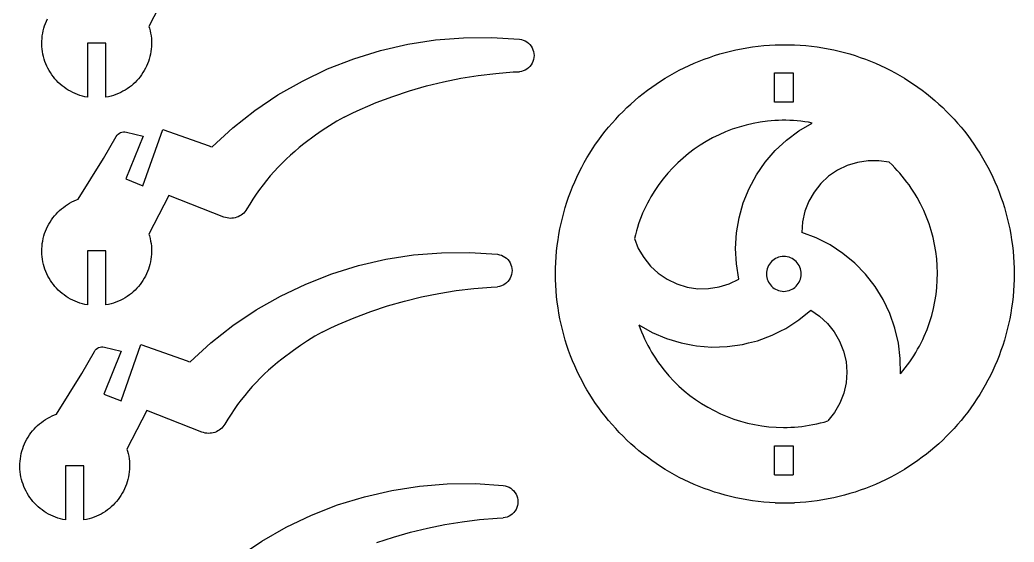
# Model space of a CAD drawing. Extents: x -322 to 322, y -250 to 250.
# Drawn here: x 25.3 to 195.1, y -28.4 to 60.9 of the extents above; entities that cross this region are included whole.
import ezdxf

# ---------------------------------------------------------------- set-up
doc = ezdxf.new("R2010")
doc.units = 0
doc.header["$MEASUREMENT"] = 0
doc.layers.get('0').update_dxf_attribs({"linetype": 'CONTINUOUS'})

msp = doc.modelspace()

# ---------------------------------------------------------------- linework, layer by layer
for p, q in [((50.69, 66.39), (47.31, 59.77)), ((29.26, 59.03), (29.37, 59.46)), ((29.37, 59.46), (29.5, 59.88)), ((29.5, 59.88), (29.65, 60.29)), ((29.65, 60.29), (29.82, 60.69)), ((29.82, 60.69), (30, 61.08)), ((47.31, 59.77), (47.41, 59.46)), ((47.41, 59.46), (47.52, 59.03)), ((29.06, 57.7), (29.1, 58.15)), ((29.1, 58.15), (29.17, 58.59)), ((29.17, 58.59), (29.26, 59.03)), ((47.52, 59.03), (47.61, 58.59)), ((47.61, 58.59), (47.68, 58.15)), ((47.68, 58.15), (47.73, 57.7)), ((96.26, 57.46), (101.03, 57.84)), ((101.03, 57.84), (105.82, 57.88)), ((105.82, 57.88), (110.59, 57.57)), ((29.02, 56.79), (29.03, 57.24)), ((29.04, 56.35), (29.02, 56.79)), ((29.03, 57.24), (29.06, 57.7)), ((29.08, 55.9), (29.04, 56.35)), ((36.83, 56.91), (36.83, 47.67)), ((39.96, 56.91), (36.83, 56.91)), ((39.96, 47.67), (39.96, 56.91)), ((47.75, 56.35), (47.71, 55.9)), ((47.73, 57.7), (47.76, 57.24)), ((47.76, 56.79), (47.75, 56.35)), ((47.76, 57.24), (47.76, 56.79)), ((86.87, 55.65), (91.53, 56.73)), ((91.53, 56.73), (96.26, 57.46)), ((110.59, 57.57), (110.93, 57.51)), ((110.93, 57.51), (111.26, 57.41)), ((111.26, 57.41), (111.57, 57.28)), ((111.57, 57.28), (111.86, 57.11)), ((111.86, 57.11), (112.13, 56.9)), ((112.13, 56.9), (112.38, 56.66)), ((112.38, 56.66), (112.59, 56.39)), ((112.59, 56.39), (112.77, 56.1)), ((112.77, 56.1), (112.91, 55.79)), ((148.52, 55.95), (149.46, 56.12)), ((149.46, 56.12), (150.41, 56.27)), ((150.41, 56.27), (151.37, 56.39)), ((151.37, 56.39), (152.34, 56.49)), ((152.34, 56.49), (153.31, 56.57)), ((153.31, 56.57), (154.29, 56.62)), ((154.29, 56.62), (154.78, 56.64)), ((154.78, 56.64), (155.76, 56.65)), ((155.76, 56.65), (156.74, 56.64)), ((156.74, 56.64), (157.57, 56.62)), ((157.57, 56.62), (158.55, 56.57)), ((158.55, 56.57), (159.52, 56.49)), ((159.52, 56.49), (160.49, 56.39)), ((160.49, 56.39), (161.45, 56.27)), ((161.45, 56.27), (162.4, 56.12)), ((162.4, 56.12), (163.34, 55.95)), ((29.13, 55.47), (29.08, 55.9)), ((29.21, 55.04), (29.13, 55.47)), ((29.31, 54.61), (29.21, 55.04)), ((29.42, 54.2), (29.31, 54.61)), ((47.48, 54.61), (47.36, 54.2)), ((47.58, 55.04), (47.48, 54.61)), ((47.65, 55.47), (47.58, 55.04)), ((47.71, 55.9), (47.65, 55.47)), ((82.29, 54.24), (86.87, 55.65)), ((112.91, 55.79), (113.01, 55.47)), ((113.01, 55.47), (113.07, 55.13)), ((113.07, 54.45), (113.01, 54.12)), ((113.07, 55.13), (113.09, 54.79)), ((113.09, 54.79), (113.07, 54.45)), ((142.16, 54.16), (143.04, 54.48)), ((143.04, 54.48), (143.93, 54.78)), ((143.93, 54.78), (144.83, 55.06)), ((144.83, 55.06), (145.74, 55.31)), ((145.74, 55.31), (146.66, 55.55)), ((146.66, 55.55), (147.58, 55.76)), ((147.58, 55.76), (148.52, 55.95)), ((163.34, 55.95), (164.28, 55.76)), ((164.28, 55.76), (165.2, 55.55)), ((165.2, 55.55), (166.12, 55.31)), ((166.12, 55.31), (167.03, 55.06)), ((167.03, 55.06), (167.93, 54.78)), ((167.93, 54.78), (168.82, 54.48)), ((168.82, 54.48), (169.7, 54.16)), ((29.56, 53.79), (29.42, 54.2)), ((29.71, 53.38), (29.56, 53.79)), ((29.88, 52.99), (29.71, 53.38)), ((30.07, 52.61), (29.88, 52.99)), ((46.91, 52.99), (46.72, 52.61)), ((47.08, 53.38), (46.91, 52.99)), ((47.23, 53.79), (47.08, 53.38)), ((47.36, 54.2), (47.23, 53.79)), ((77.84, 52.5), (82.29, 54.24)), ((112.13, 52.69), (111.86, 52.48)), ((112.38, 52.93), (112.13, 52.69)), ((112.59, 53.19), (112.38, 52.93)), ((112.77, 53.49), (112.59, 53.19)), ((112.91, 53.8), (112.77, 53.49)), ((113.01, 54.12), (112.91, 53.8)), ((137.91, 52.27), (138.74, 52.69)), ((138.74, 52.69), (139.58, 53.09)), ((139.58, 53.09), (140.43, 53.47)), ((140.43, 53.47), (141.29, 53.83)), ((141.29, 53.83), (142.16, 54.16)), ((169.7, 54.16), (170.57, 53.83)), ((170.57, 53.83), (171.43, 53.47)), ((171.43, 53.47), (172.28, 53.09)), ((172.28, 53.09), (173.12, 52.69)), ((173.12, 52.69), (173.95, 52.27)), ((30.27, 52.23), (30.07, 52.61)), ((30.5, 51.87), (30.27, 52.23)), ((30.73, 51.51), (30.5, 51.87)), ((30.99, 51.17), (30.73, 51.51)), ((31.26, 50.84), (30.99, 51.17)), ((45.8, 51.17), (45.53, 50.84)), ((46.05, 51.51), (45.8, 51.17)), ((46.29, 51.87), (46.05, 51.51)), ((46.51, 52.23), (46.29, 51.87)), ((46.72, 52.61), (46.51, 52.23)), ((73.52, 50.43), (77.84, 52.5)), ((100.59, 50.9), (103.56, 51.38)), ((103.56, 51.38), (106.55, 51.74)), ((106.55, 51.74), (109.55, 51.98)), ((109.55, 51.98), (110.59, 52.02)), ((110.93, 52.08), (110.59, 52.02)), ((111.26, 52.18), (110.93, 52.08)), ((111.57, 52.31), (111.26, 52.18)), ((111.86, 52.48), (111.57, 52.31)), ((135.5, 50.91), (136.29, 51.38)), ((136.29, 51.38), (137.1, 51.84)), ((137.1, 51.84), (137.91, 52.27)), ((154.19, 46.84), (154.19, 51.83)), ((154.19, 51.83), (157.33, 51.83)), ((157.33, 51.83), (157.33, 46.84)), ((173.95, 52.27), (174.76, 51.84)), ((174.76, 51.84), (175.57, 51.38)), ((175.57, 51.38), (176.36, 50.91)), ((31.54, 50.52), (31.26, 50.84)), ((31.84, 50.21), (31.54, 50.52)), ((32.15, 49.92), (31.84, 50.21)), ((32.47, 49.64), (32.15, 49.92)), ((32.81, 49.38), (32.47, 49.64)), ((33.16, 49.13), (32.81, 49.38)), ((43.97, 49.38), (43.62, 49.13)), ((44.31, 49.64), (43.97, 49.38)), ((44.64, 49.92), (44.31, 49.64)), ((44.95, 50.21), (44.64, 49.92)), ((45.25, 50.52), (44.95, 50.21)), ((45.53, 50.84), (45.25, 50.52)), ((69.36, 48.06), (73.52, 50.43)), ((91.83, 48.75), (94.72, 49.59)), ((94.72, 49.59), (97.64, 50.3)), ((97.64, 50.3), (100.59, 50.9)), ((132.46, 48.85), (133.2, 49.39)), ((133.2, 49.39), (133.95, 49.91)), ((133.95, 49.91), (134.72, 50.42)), ((134.72, 50.42), (135.5, 50.91)), ((176.36, 50.91), (177.14, 50.42)), ((177.14, 50.42), (177.91, 49.91)), ((177.91, 49.91), (178.66, 49.39)), ((178.66, 49.39), (179.4, 48.85)), ((33.53, 48.9), (33.16, 49.13)), ((33.9, 48.68), (33.53, 48.9)), ((34.29, 48.48), (33.9, 48.68)), ((34.69, 48.3), (34.29, 48.48)), ((35.1, 48.14), (34.69, 48.3)), ((35.51, 47.99), (35.1, 48.14)), ((35.94, 47.86), (35.51, 47.99)), ((36.38, 47.76), (35.94, 47.86)), ((36.83, 47.67), (36.38, 47.76)), ((40.41, 47.76), (39.96, 47.67)), ((40.84, 47.86), (40.41, 47.76)), ((41.27, 47.99), (40.84, 47.86)), ((41.69, 48.14), (41.27, 47.99)), ((42.1, 48.3), (41.69, 48.14)), ((42.5, 48.48), (42.1, 48.3)), ((42.88, 48.68), (42.5, 48.48)), ((43.26, 48.9), (42.88, 48.68)), ((43.62, 49.13), (43.26, 48.9)), ((65.39, 45.39), (69.36, 48.06)), ((86.15, 46.74), (88.97, 47.8)), ((88.97, 47.8), (91.83, 48.75)), ((130.32, 47.12), (131.02, 47.71)), ((131.02, 47.71), (131.73, 48.29)), ((131.73, 48.29), (132.46, 48.85)), ((179.4, 48.85), (180.13, 48.29)), ((180.13, 48.29), (180.84, 47.71)), ((180.84, 47.71), (181.54, 47.12)), ((83.38, 45.56), (84.73, 46.14)), ((84.73, 46.14), (86.15, 46.74)), ((128.3, 45.25), (128.96, 45.89)), ((128.96, 45.89), (129.63, 46.51)), ((129.63, 46.51), (130.32, 47.12)), ((157.33, 46.84), (154.19, 46.84)), ((181.54, 47.12), (182.23, 46.51)), ((182.23, 46.51), (182.9, 45.89)), ((182.9, 45.89), (183.56, 45.25)), ((61.63, 42.43), (65.39, 45.39)), ((80.66, 44.28), (79.4, 43.56)), ((80.66, 44.28), (82.16, 44.99)), ((82.16, 44.99), (83.38, 45.56)), ((127.04, 43.93), (127.66, 44.6)), ((127.66, 44.6), (128.3, 45.25)), ((183.56, 45.25), (184.2, 44.6)), ((184.2, 44.6), (184.83, 43.93)), ((78.15, 42.8), (76.93, 42)), ((79.4, 43.56), (78.15, 42.8)), ((125.25, 41.84), (125.83, 42.55)), ((125.83, 42.55), (126.43, 43.25)), ((126.43, 43.25), (127.04, 43.93)), ((148.12, 42.58), (146.95, 42.2)), ((149.31, 42.91), (148.12, 42.58)), ((150.52, 43.19), (149.31, 42.91)), ((151.74, 43.41), (150.52, 43.19)), ((152.98, 43.57), (151.74, 43.41)), ((153.6, 43.63), (152.98, 43.57)), ((154.23, 43.68), (153.6, 43.63)), ((154.86, 43.7), (154.23, 43.68)), ((155.49, 43.72), (154.86, 43.7)), ((156.12, 43.72), (155.49, 43.72)), ((156.76, 43.7), (156.12, 43.72)), ((157.4, 43.67), (156.76, 43.7)), ((158.04, 43.62), (157.4, 43.67)), ((158.68, 43.55), (158.04, 43.62)), ((158.34, 41.93), (160.61, 43.26)), ((159.33, 43.47), (158.68, 43.55)), ((159.97, 43.38), (159.33, 43.47)), ((160.61, 43.26), (159.97, 43.38)), ((184.83, 43.93), (185.44, 43.25)), ((185.44, 43.25), (186.03, 42.55)), ((186.03, 42.55), (186.61, 41.84)), ((39.58, 37.22), (41.74, 40.97)), ((41.74, 40.97), (41.88, 41.18)), ((41.88, 41.18), (42.06, 41.36)), ((42.06, 41.36), (42.26, 41.51)), ((42.26, 41.51), (42.47, 41.63)), ((42.47, 41.63), (42.71, 41.71)), ((42.71, 41.71), (42.95, 41.75)), ((42.95, 41.75), (43.2, 41.75)), ((43.2, 41.75), (43.46, 41.71)), ((46.31, 41.02), (43.39, 33.7)), ((43.46, 41.71), (46.31, 41.02)), ((46.3, 32.54), (49.71, 42.14)), ((49.71, 42.14), (57.58, 39.35)), ((58.09, 39.21), (61.63, 42.43)), ((75.74, 41.16), (73.77, 39.68)), ((76.93, 42), (75.74, 41.16)), ((124.15, 40.38), (124.69, 41.12)), ((124.69, 41.12), (125.25, 41.84)), ((144.69, 41.26), (143.59, 40.72)), ((145.81, 41.76), (144.69, 41.26)), ((146.95, 42.2), (145.81, 41.76)), ((156.22, 40.35), (158.34, 41.93)), ((186.61, 41.84), (187.17, 41.12)), ((187.17, 41.12), (187.72, 40.38)), ((57.58, 39.35), (57.83, 39.27)), ((57.83, 39.27), (58.09, 39.21)), ((73, 39.06), (72.24, 38.42)), ((73.77, 39.68), (73, 39.06)), ((123.11, 38.86), (123.62, 39.63)), ((123.62, 39.63), (124.15, 40.38)), ((141.48, 39.49), (140.47, 38.8)), ((142.52, 40.13), (141.48, 39.49)), ((143.59, 40.72), (142.52, 40.13)), ((154.29, 38.55), (156.22, 40.35)), ((187.72, 40.38), (188.24, 39.63)), ((188.24, 39.63), (188.75, 38.86)), ((71.5, 37.77), (70.77, 37.09)), ((72.24, 38.42), (71.5, 37.77)), ((122.14, 37.3), (122.61, 38.09)), ((122.61, 38.09), (123.11, 38.86)), ((139.49, 38.06), (138.55, 37.28)), ((140.47, 38.8), (139.49, 38.06)), ((152.57, 36.55), (154.29, 38.55)), ((188.75, 38.86), (189.25, 38.09)), ((189.25, 38.09), (189.72, 37.3)), ((35.25, 30.24), (39.58, 37.22)), ((69.38, 35.69), (68.7, 34.96)), ((70.06, 36.4), (69.38, 35.69)), ((70.77, 37.09), (70.06, 36.4)), ((120.82, 34.87), (121.24, 35.69)), ((121.24, 35.69), (121.68, 36.5)), ((121.68, 36.5), (122.14, 37.3)), ((137.64, 36.46), (136.78, 35.59)), ((138.55, 37.28), (137.64, 36.46)), ((151.07, 34.38), (152.57, 36.55)), ((166.58, 35.99), (164.93, 35.2)), ((168.33, 36.54), (166.58, 35.99)), ((170.14, 36.82), (168.33, 36.54)), ((171.97, 36.82), (170.14, 36.82)), ((173.78, 36.55), (171.97, 36.82)), ((174.25, 36.09), (173.78, 36.55)), ((174.71, 35.63), (174.25, 36.09)), ((189.72, 37.3), (190.18, 36.5)), ((190.18, 36.5), (190.62, 35.69)), ((190.62, 35.69), (191.04, 34.87)), ((68.05, 34.22), (67.42, 33.46)), ((68.7, 34.96), (68.05, 34.22)), ((120.04, 33.19), (120.42, 34.03)), ((120.42, 34.03), (120.82, 34.87)), ((135.95, 34.68), (135.16, 33.73)), ((136.78, 35.59), (135.95, 34.68)), ((149.82, 32.06), (151.07, 34.38)), ((163.41, 34.16), (162.07, 32.91)), ((164.93, 35.2), (163.41, 34.16)), ((175.15, 35.16), (174.71, 35.63)), ((175.58, 34.67), (175.15, 35.16)), ((176, 34.18), (175.58, 34.67)), ((176.4, 33.69), (176, 34.18)), ((191.04, 34.87), (191.44, 34.03)), ((191.44, 34.03), (191.82, 33.19)), ((43.39, 33.7), (46.3, 32.54)), ((66.81, 32.68), (66.21, 31.89)), ((67.42, 33.46), (66.81, 32.68)), ((119.34, 31.47), (119.68, 32.34)), ((119.68, 32.34), (120.04, 33.19)), ((134.42, 32.74), (133.72, 31.71)), ((135.16, 33.73), (134.42, 32.74)), ((162.07, 32.91), (160.94, 31.47)), ((176.79, 33.18), (176.4, 33.69)), ((177.16, 32.67), (176.79, 33.18)), ((177.52, 32.15), (177.16, 32.67)), ((191.82, 33.19), (192.18, 32.34)), ((192.18, 32.34), (192.53, 31.47)), ((50.69, 30.89), (47.31, 24.27)), ((60.1, 27.2), (50.69, 30.89)), ((65.64, 31.08), (65.09, 30.26)), ((66.21, 31.89), (65.64, 31.08)), ((118.71, 29.71), (119.01, 30.6)), ((119.01, 30.6), (119.34, 31.47)), ((133.06, 30.65), (132.76, 30.1)), ((133.72, 31.71), (133.06, 30.65)), ((148.83, 29.61), (149.82, 32.06)), ((160.94, 31.47), (160.03, 29.88)), ((177.87, 31.62), (177.52, 32.15)), ((178.2, 31.09), (177.87, 31.62)), ((178.52, 30.55), (178.2, 31.09)), ((192.53, 31.47), (192.85, 30.6)), ((192.85, 30.6), (193.15, 29.71)), ((32.7, 28.85), (33.05, 29.11)), ((33.05, 29.11), (33.41, 29.34)), ((33.41, 29.34), (33.77, 29.56)), ((33.77, 29.56), (34.15, 29.77)), ((34.15, 29.77), (34.54, 29.95)), ((34.54, 29.95), (34.94, 30.12)), ((34.94, 30.12), (35.25, 30.24)), ((64.55, 29.42), (64.04, 28.57)), ((65.09, 30.26), (64.55, 29.42)), ((118.43, 28.82), (118.71, 29.71)), ((132.18, 28.99), (131.91, 28.41)), ((132.46, 29.55), (132.18, 28.99)), ((132.76, 30.1), (132.46, 29.55)), ((148.12, 27.07), (148.83, 29.61)), ((160.03, 29.88), (159.36, 28.18)), ((179.11, 29.45), (178.52, 30.55)), ((179.65, 28.33), (179.11, 29.45)), ((193.15, 29.71), (193.43, 28.82)), ((30.91, 27.04), (31.17, 27.38)), ((31.17, 27.38), (31.45, 27.7)), ((31.45, 27.7), (31.74, 28.01)), ((31.74, 28.01), (32.05, 28.31)), ((32.05, 28.31), (32.37, 28.59)), ((32.37, 28.59), (32.7, 28.85)), ((60.37, 27.1), (60.1, 27.2)), ((62.58, 27.25), (62.32, 27.15)), ((62.83, 27.38), (62.58, 27.25)), ((63.07, 27.53), (62.83, 27.38)), ((63.3, 27.69), (63.07, 27.53)), ((63.51, 27.88), (63.3, 27.69)), ((63.7, 28.09), (63.51, 27.88)), ((63.88, 28.32), (63.7, 28.09)), ((64.04, 28.57), (63.88, 28.32)), ((117.93, 27.01), (118.17, 27.92)), ((118.17, 27.92), (118.43, 28.82)), ((131.41, 27.25), (131.18, 26.65)), ((131.65, 27.83), (131.41, 27.25)), ((131.91, 28.41), (131.65, 27.83)), ((159.36, 28.18), (158.96, 26.39)), ((180.14, 27.19), (179.65, 28.33)), ((180.57, 26.04), (180.14, 27.19)), ((193.43, 28.82), (193.69, 27.92)), ((193.69, 27.92), (193.93, 27.01)), ((29.82, 25.19), (30, 25.58)), ((30, 25.58), (30.2, 25.97)), ((30.2, 25.97), (30.42, 26.34)), ((30.42, 26.34), (30.66, 26.7)), ((30.66, 26.7), (30.91, 27.04)), ((60.66, 27.03), (60.37, 27.1)), ((60.94, 26.99), (60.66, 27.03)), ((61.22, 26.97), (60.94, 26.99)), ((61.5, 26.98), (61.22, 26.97)), ((61.78, 27.02), (61.5, 26.98)), ((62.06, 27.07), (61.78, 27.02)), ((62.32, 27.15), (62.06, 27.07)), ((117.52, 25.16), (117.71, 26.09)), ((117.71, 26.09), (117.93, 27.01)), ((130.96, 26.04), (130.76, 25.43)), ((131.18, 26.65), (130.96, 26.04)), ((147.68, 24.47), (148.12, 27.07)), ((158.96, 26.39), (158.83, 24.56)), ((180.94, 24.87), (180.57, 26.04)), ((193.93, 27.01), (194.15, 26.09)), ((194.15, 26.09), (194.35, 25.16)), ((29.26, 23.53), (29.37, 23.96)), ((29.37, 23.96), (29.5, 24.38)), ((29.5, 24.38), (29.65, 24.79)), ((29.65, 24.79), (29.82, 25.19)), ((47.31, 24.27), (47.41, 23.96)), ((47.41, 23.96), (47.52, 23.53)), ((117.19, 23.28), (117.34, 24.23)), ((117.34, 24.23), (117.52, 25.16)), ((130.4, 24.18), (130.24, 23.55)), ((130.57, 24.81), (130.4, 24.18)), ((130.76, 25.43), (130.57, 24.81)), ((147.53, 21.83), (147.68, 24.47)), ((161.3, 23.63), (158.83, 24.56)), ((181.26, 23.68), (180.94, 24.87)), ((194.35, 25.16), (194.52, 24.23)), ((194.52, 24.23), (194.67, 23.28)), ((29.03, 21.74), (29.06, 22.2)), ((29.06, 22.2), (29.1, 22.65)), ((29.1, 22.65), (29.17, 23.09)), ((29.17, 23.09), (29.26, 23.53)), ((47.52, 23.53), (47.61, 23.09)), ((47.61, 23.09), (47.68, 22.65)), ((47.68, 22.65), (47.73, 22.2)), ((47.73, 22.2), (47.76, 21.74)), ((116.95, 21.38), (117.06, 22.33)), ((117.06, 22.33), (117.19, 23.28)), ((130.24, 23.55), (130.91, 21.84)), ((163.65, 22.43), (161.3, 23.63)), ((165.86, 20.98), (163.65, 22.43)), ((181.52, 22.48), (181.26, 23.68)), ((181.72, 21.28), (181.52, 22.48)), ((194.67, 23.28), (194.8, 22.33)), ((194.8, 22.33), (194.91, 21.38)), ((29.02, 21.29), (29.03, 21.74)), ((29.04, 20.85), (29.02, 21.29)), ((29.08, 20.4), (29.04, 20.85)), ((29.13, 19.97), (29.08, 20.4)), ((36.83, 21.41), (36.83, 12.17)), ((39.96, 21.41), (36.83, 21.41)), ((39.96, 12.17), (39.96, 21.41)), ((47.71, 20.4), (47.65, 19.97)), ((47.75, 20.85), (47.71, 20.4)), ((47.76, 21.29), (47.75, 20.85)), ((47.76, 21.74), (47.76, 21.29)), ((87.78, 19.98), (92.51, 20.71)), ((92.51, 20.71), (97.28, 21.09)), ((97.28, 21.09), (102.07, 21.13)), ((102.07, 21.13), (106.84, 20.82)), ((106.84, 20.82), (107.18, 20.76)), ((107.18, 20.76), (107.51, 20.66)), ((107.51, 20.66), (107.82, 20.53)), ((107.82, 20.53), (108.11, 20.36)), ((116.81, 19.45), (116.87, 20.41)), ((116.87, 20.41), (116.95, 21.38)), ((130.91, 21.84), (131.83, 20.26)), ((147.67, 19.2), (147.53, 21.83)), ((155.16, 20.4), (154.87, 20.33)), ((155.46, 20.45), (155.16, 20.4)), ((155.76, 20.46), (155.46, 20.45)), ((156.07, 20.45), (155.76, 20.46)), ((156.36, 20.4), (156.07, 20.45)), ((156.65, 20.33), (156.36, 20.4)), ((167.89, 19.3), (165.86, 20.98)), ((181.87, 20.06), (181.72, 21.28)), ((194.91, 21.38), (194.99, 20.41)), ((194.99, 20.41), (195.05, 19.45)), ((29.21, 19.54), (29.13, 19.97)), ((29.31, 19.11), (29.21, 19.54)), ((29.42, 18.7), (29.31, 19.11)), ((29.56, 18.29), (29.42, 18.7)), ((47.36, 18.7), (47.23, 18.29)), ((47.48, 19.11), (47.36, 18.7)), ((47.58, 19.54), (47.48, 19.11)), ((47.65, 19.97), (47.58, 19.54)), ((78.54, 17.49), (83.12, 18.9)), ((83.12, 18.9), (87.78, 19.98)), ((108.11, 20.36), (108.38, 20.15)), ((108.38, 20.15), (108.63, 19.91)), ((108.63, 19.91), (108.84, 19.64)), ((108.84, 19.64), (109.02, 19.35)), ((109.02, 19.35), (109.16, 19.04)), ((109.16, 19.04), (109.26, 18.72)), ((109.26, 18.72), (109.32, 18.38)), ((116.78, 18.47), (116.81, 19.45)), ((131.83, 20.26), (132.97, 18.82)), ((132.97, 18.82), (134.32, 17.58)), ((148.1, 16.6), (147.67, 19.2)), ((153.14, 18.9), (153.01, 18.64)), ((153.29, 19.15), (153.14, 18.9)), ((153.46, 19.38), (153.29, 19.15)), ((153.65, 19.59), (153.46, 19.38)), ((153.86, 19.78), (153.65, 19.59)), ((154.09, 19.95), (153.86, 19.78)), ((154.34, 20.1), (154.09, 19.95)), ((154.6, 20.23), (154.34, 20.1)), ((154.87, 20.33), (154.6, 20.23)), ((156.92, 20.23), (156.65, 20.33)), ((157.18, 20.1), (156.92, 20.23)), ((157.43, 19.95), (157.18, 20.1)), ((157.66, 19.78), (157.43, 19.95)), ((157.87, 19.59), (157.66, 19.78)), ((158.06, 19.38), (157.87, 19.59)), ((158.24, 19.15), (158.06, 19.38)), ((158.39, 18.9), (158.24, 19.15)), ((158.51, 18.64), (158.39, 18.9)), ((169.73, 17.41), (167.89, 19.3)), ((181.96, 18.84), (181.87, 20.06)), ((182, 17.62), (181.96, 18.84)), ((195.05, 19.45), (195.09, 18.47)), ((29.71, 17.88), (29.56, 18.29)), ((29.88, 17.49), (29.71, 17.88)), ((30.07, 17.11), (29.88, 17.49)), ((30.27, 16.73), (30.07, 17.11)), ((46.72, 17.11), (46.51, 16.73)), ((46.91, 17.49), (46.72, 17.11)), ((47.08, 17.88), (46.91, 17.49)), ((47.23, 18.29), (47.08, 17.88)), ((74.09, 15.75), (78.54, 17.49)), ((109.16, 17.05), (109.02, 16.74)), ((109.26, 17.37), (109.16, 17.05)), ((109.32, 17.7), (109.26, 17.37)), ((109.32, 18.38), (109.34, 18.04)), ((109.34, 18.04), (109.32, 17.7)), ((116.76, 17.49), (116.78, 18.47)), ((116.78, 16.51), (116.76, 17.49)), ((134.32, 17.58), (135.83, 16.55)), ((152.79, 17.78), (152.78, 17.48)), ((152.78, 17.48), (152.79, 17.17)), ((152.84, 18.08), (152.79, 17.78)), ((152.79, 17.17), (152.84, 16.88)), ((152.91, 18.37), (152.84, 18.08)), ((153.01, 18.64), (152.91, 18.37)), ((158.61, 18.37), (158.51, 18.64)), ((158.69, 18.08), (158.61, 18.37)), ((158.73, 17.78), (158.69, 18.08)), ((158.69, 16.88), (158.73, 17.17)), ((158.75, 17.48), (158.73, 17.78)), ((158.73, 17.17), (158.75, 17.48)), ((171.36, 15.33), (169.73, 17.41)), ((181.98, 16.4), (182, 17.62)), ((195.09, 18.47), (195.1, 17.49)), ((195.1, 17.49), (195.09, 16.51)), ((30.5, 16.37), (30.27, 16.73)), ((30.73, 16.01), (30.5, 16.37)), ((30.99, 15.67), (30.73, 16.01)), ((31.26, 15.34), (30.99, 15.67)), ((31.54, 15.02), (31.26, 15.34)), ((45.53, 15.34), (45.25, 15.02)), ((45.8, 15.67), (45.53, 15.34)), ((46.05, 16.01), (45.8, 15.67)), ((46.29, 16.37), (46.05, 16.01)), ((46.51, 16.73), (46.29, 16.37)), ((69.77, 13.68), (74.09, 15.75)), ((107.18, 15.33), (106.84, 15.27)), ((107.51, 15.43), (107.18, 15.33)), ((107.82, 15.56), (107.51, 15.43)), ((108.11, 15.73), (107.82, 15.56)), ((108.38, 15.94), (108.11, 15.73)), ((108.63, 16.18), (108.38, 15.94)), ((108.84, 16.44), (108.63, 16.18)), ((109.02, 16.74), (108.84, 16.44)), ((116.81, 15.53), (116.78, 16.51)), ((116.87, 14.56), (116.81, 15.53)), ((135.83, 16.55), (137.49, 15.76)), ((137.49, 15.76), (139.24, 15.22)), ((144.7, 15.24), (146.45, 15.79)), ((146.45, 15.79), (148.1, 16.6)), ((152.84, 16.88), (152.91, 16.59)), ((152.91, 16.59), (153.01, 16.32)), ((153.01, 16.32), (153.14, 16.06)), ((153.14, 16.06), (153.29, 15.81)), ((153.29, 15.81), (153.46, 15.58)), ((153.46, 15.58), (153.65, 15.37)), ((153.65, 15.37), (153.86, 15.18)), ((157.66, 15.18), (157.87, 15.37)), ((157.87, 15.37), (158.06, 15.58)), ((158.06, 15.58), (158.24, 15.81)), ((158.24, 15.81), (158.39, 16.06)), ((158.39, 16.06), (158.51, 16.32)), ((158.51, 16.32), (158.61, 16.59)), ((158.61, 16.59), (158.69, 16.88)), ((172.74, 13.09), (171.36, 15.33)), ((181.9, 15.18), (181.98, 16.4)), ((195.05, 15.53), (194.99, 14.56)), ((195.09, 16.51), (195.05, 15.53)), ((31.84, 14.71), (31.54, 15.02)), ((32.15, 14.42), (31.84, 14.71)), ((32.47, 14.14), (32.15, 14.42)), ((32.81, 13.88), (32.47, 14.14)), ((33.16, 13.63), (32.81, 13.88)), ((33.53, 13.4), (33.16, 13.63)), ((43.62, 13.63), (43.26, 13.4)), ((43.97, 13.88), (43.62, 13.63)), ((44.31, 14.14), (43.97, 13.88)), ((44.64, 14.42), (44.31, 14.14)), ((44.95, 14.71), (44.64, 14.42)), ((45.25, 15.02), (44.95, 14.71)), ((65.61, 11.31), (69.77, 13.68)), ((93.89, 13.55), (96.84, 14.15)), ((96.84, 14.15), (99.81, 14.63)), ((99.81, 14.63), (102.8, 14.99)), ((102.8, 14.99), (105.8, 15.23)), ((105.8, 15.23), (106.84, 15.27)), ((116.95, 13.6), (116.87, 14.56)), ((117.06, 12.64), (116.95, 13.6)), ((139.24, 15.22), (141.05, 14.95)), ((141.05, 14.95), (142.89, 14.96)), ((142.89, 14.96), (144.7, 15.24)), ((153.86, 15.18), (154.09, 15)), ((154.09, 15), (154.34, 14.85)), ((154.34, 14.85), (154.6, 14.73)), ((154.6, 14.73), (154.87, 14.63)), ((154.87, 14.63), (155.16, 14.56)), ((155.16, 14.56), (155.46, 14.51)), ((155.46, 14.51), (155.76, 14.49)), ((155.76, 14.49), (156.07, 14.51)), ((156.07, 14.51), (156.36, 14.56)), ((156.36, 14.56), (156.65, 14.63)), ((156.65, 14.63), (156.92, 14.73)), ((156.92, 14.73), (157.18, 14.85)), ((157.18, 14.85), (157.43, 15)), ((157.43, 15), (157.66, 15.18)), ((181.57, 12.75), (181.76, 13.96)), ((181.76, 13.96), (181.9, 15.18)), ((194.91, 13.6), (194.8, 12.64)), ((194.99, 14.56), (194.91, 13.6)), ((33.9, 13.18), (33.53, 13.4)), ((34.29, 12.98), (33.9, 13.18)), ((34.69, 12.8), (34.29, 12.98)), ((35.1, 12.64), (34.69, 12.8)), ((35.51, 12.49), (35.1, 12.64)), ((35.94, 12.36), (35.51, 12.49)), ((36.38, 12.26), (35.94, 12.36)), ((36.83, 12.17), (36.38, 12.26)), ((40.41, 12.26), (39.96, 12.17)), ((40.84, 12.36), (40.41, 12.26)), ((41.27, 12.49), (40.84, 12.36)), ((41.69, 12.64), (41.27, 12.49)), ((42.1, 12.8), (41.69, 12.64)), ((42.5, 12.98), (42.1, 12.8)), ((42.88, 13.18), (42.5, 12.98)), ((43.26, 13.4), (42.88, 13.18)), ((85.22, 11.05), (88.08, 12)), ((88.08, 12), (90.97, 12.84)), ((90.97, 12.84), (93.89, 13.55)), ((117.19, 11.69), (117.06, 12.64)), ((173.88, 10.71), (172.74, 13.09)), ((181.32, 11.54), (181.57, 12.75)), ((194.8, 12.64), (194.67, 11.69)), ((61.64, 8.64), (65.61, 11.31)), ((82.4, 9.99), (85.22, 11.05)), ((117.34, 10.75), (117.19, 11.69)), ((117.52, 9.82), (117.34, 10.75)), ((158.32, 9.61), (160.36, 11.28)), ((160.36, 11.28), (161.88, 10.26)), ((161.88, 10.26), (163.23, 9.01)), ((174.75, 8.21), (173.88, 10.71)), ((180.65, 9.17), (181.02, 10.35)), ((181.02, 10.35), (181.32, 11.54)), ((194.52, 10.75), (194.35, 9.82)), ((194.67, 11.69), (194.52, 10.75)), ((57.88, 5.68), (61.64, 8.64)), ((78.41, 8.24), (79.63, 8.81)), ((79.63, 8.81), (80.98, 9.39)), ((80.98, 9.39), (82.4, 9.99)), ((117.71, 8.89), (117.52, 9.82)), ((117.93, 7.97), (117.71, 8.89)), ((131.01, 8.79), (131.23, 8.17)), ((131.01, 8.79), (133.3, 7.49)), ((156.11, 8.17), (158.32, 9.61)), ((163.23, 9.01), (164.38, 7.59)), ((180.23, 8), (180.65, 9.17)), ((194.15, 8.89), (193.93, 7.97)), ((194.35, 9.82), (194.15, 8.89)), ((75.65, 6.81), (74.4, 6.05)), ((76.91, 7.53), (75.65, 6.81)), ((76.91, 7.53), (78.41, 8.24)), ((118.17, 7.06), (117.93, 7.97)), ((118.43, 6.16), (118.17, 7.06)), ((131.23, 8.17), (131.47, 7.57)), ((131.47, 7.57), (131.72, 6.97)), ((131.72, 6.97), (131.99, 6.38)), ((133.3, 7.49), (135.73, 6.44)), ((151.28, 6.06), (153.75, 6.99)), ((153.75, 6.99), (155.11, 7.67)), ((155.11, 7.67), (156.11, 8.17)), ((164.38, 7.59), (165.3, 6)), ((175.34, 5.64), (174.75, 8.21)), ((179.49, 6.27), (179.75, 6.84)), ((179.75, 6.84), (180.23, 8)), ((193.69, 7.06), (193.43, 6.16)), ((193.93, 7.97), (193.69, 7.06)), ((42.55, -4.21), (45.96, 5.39)), ((45.96, 5.39), (53.83, 2.6)), ((54.34, 2.46), (57.88, 5.68)), ((73.18, 5.25), (71.99, 4.41)), ((74.4, 6.05), (73.18, 5.25)), ((118.71, 5.26), (118.43, 6.16)), ((119.01, 4.38), (118.71, 5.26)), ((131.99, 6.38), (132.26, 5.8)), ((132.26, 5.8), (132.56, 5.23)), ((132.56, 5.23), (132.86, 4.67)), ((135.73, 6.44), (138.25, 5.67)), ((138.25, 5.67), (139.36, 5.46)), ((139.36, 5.46), (140.22, 5.29)), ((140.22, 5.29), (140.84, 5.18)), ((140.84, 5.18), (143.47, 4.97)), ((146.11, 5.05), (148.72, 5.41)), ((148.72, 5.41), (149.75, 5.67)), ((149.75, 5.67), (151.28, 6.06)), ((165.3, 6), (165.98, 4.3)), ((175.65, 3.02), (175.34, 5.64)), ((178.62, 4.59), (178.93, 5.15)), ((178.93, 5.15), (179.22, 5.71)), ((179.22, 5.71), (179.49, 6.27)), ((193.15, 5.26), (192.85, 4.38)), ((193.43, 6.16), (193.15, 5.26)), ((35.83, 0.47), (37.99, 4.22)), ((37.99, 4.22), (38.13, 4.43)), ((38.13, 4.43), (38.31, 4.61)), ((38.31, 4.61), (38.51, 4.76)), ((38.51, 4.76), (38.72, 4.88)), ((38.72, 4.88), (38.96, 4.96)), ((38.96, 4.96), (39.2, 5)), ((39.2, 5), (39.45, 5)), ((39.45, 5), (39.71, 4.96)), ((42.56, 4.27), (39.64, -3.05)), ((39.71, 4.96), (42.56, 4.27)), ((71.99, 4.41), (70.02, 2.93)), ((119.34, 3.5), (119.01, 4.38)), ((119.68, 2.64), (119.34, 3.5)), ((132.86, 4.67), (133.17, 4.12)), ((133.17, 4.12), (133.5, 3.58)), ((133.5, 3.58), (133.84, 3.05)), ((143.47, 4.97), (146.11, 5.05)), ((165.98, 4.3), (166.39, 2.51)), ((177.62, 2.97), (177.97, 3.5)), ((177.97, 3.5), (178.3, 4.05)), ((178.3, 4.05), (178.62, 4.59)), ((192.53, 3.5), (192.18, 2.64)), ((192.85, 4.38), (192.53, 3.5)), ((53.83, 2.6), (54.08, 2.52)), ((54.08, 2.52), (54.34, 2.46)), ((69.25, 2.31), (68.49, 1.67)), ((70.02, 2.93), (69.25, 2.31)), ((120.04, 1.79), (119.68, 2.64)), ((120.42, 0.94), (120.04, 1.79)), ((133.84, 3.05), (134.19, 2.53)), ((134.19, 2.53), (134.56, 2.02)), ((134.56, 2.02), (135.32, 1.03)), ((166.39, 2.51), (166.53, 0.68)), ((175.67, 0.38), (175.65, 3.02)), ((176.49, 1.4), (176.88, 1.91)), ((176.88, 1.91), (177.26, 2.44)), ((177.26, 2.44), (177.62, 2.97)), ((191.82, 1.79), (191.44, 0.94)), ((192.18, 2.64), (191.82, 1.79)), ((31.5, -6.51), (35.83, 0.47)), ((67.02, 0.34), (66.31, -0.35)), ((67.75, 1.02), (67.02, 0.34)), ((68.49, 1.67), (67.75, 1.02)), ((120.82, 0.11), (120.42, 0.94)), ((121.24, -0.71), (120.82, 0.11)), ((135.32, 1.03), (136.12, 0.08)), ((136.12, 0.08), (136.96, -0.83)), ((166.53, 0.68), (166.4, -1.14)), ((175.67, 0.38), (176.09, 0.89)), ((176.09, 0.89), (176.49, 1.4)), ((191.04, 0.11), (190.62, -0.71)), ((191.44, 0.94), (191.04, 0.11)), ((65.63, -1.06), (64.95, -1.79)), ((66.31, -0.35), (65.63, -1.06)), ((121.68, -1.53), (121.24, -0.71)), ((122.14, -2.32), (121.68, -1.53)), ((136.96, -0.83), (137.84, -1.69)), ((137.84, -1.69), (138.76, -2.51)), ((166.4, -1.14), (165.99, -2.93)), ((190.18, -1.53), (189.72, -2.32)), ((190.62, -0.71), (190.18, -1.53)), ((39.64, -3.05), (42.55, -4.21)), ((63.67, -3.29), (63.06, -4.07)), ((64.3, -2.53), (63.67, -3.29)), ((64.95, -1.79), (64.3, -2.53)), ((122.61, -3.11), (122.14, -2.32)), ((123.11, -3.89), (122.61, -3.11)), ((138.76, -2.51), (139.71, -3.28)), ((139.71, -3.28), (140.7, -4.01)), ((165.99, -2.93), (165.33, -4.64)), ((189.25, -3.11), (188.75, -3.89)), ((189.72, -2.32), (189.25, -3.11)), ((62.46, -4.86), (61.89, -5.67)), ((63.06, -4.07), (62.46, -4.86)), ((123.62, -4.65), (123.11, -3.89)), ((124.15, -5.4), (123.62, -4.65)), ((140.7, -4.01), (141.72, -4.68)), ((141.72, -4.68), (142.77, -5.31)), ((165.33, -4.64), (164.41, -6.23)), ((188.24, -4.65), (187.72, -5.4)), ((188.75, -3.89), (188.24, -4.65)), ((30.79, -6.8), (31.19, -6.63)), ((31.19, -6.63), (31.5, -6.51)), ((46.94, -5.86), (43.56, -12.48)), ((56.35, -9.55), (46.94, -5.86)), ((61.34, -6.49), (60.8, -7.33)), ((61.89, -5.67), (61.34, -6.49)), ((124.69, -6.14), (124.15, -5.4)), ((125.25, -6.86), (124.69, -6.14)), ((142.77, -5.31), (143.84, -5.89)), ((143.84, -5.89), (144.95, -6.42)), ((144.95, -6.42), (146.07, -6.9)), ((164.41, -6.23), (163.27, -7.66)), ((187.17, -6.14), (186.61, -6.86)), ((187.72, -5.4), (187.17, -6.14)), ((27.99, -8.74), (28.3, -8.44)), ((28.3, -8.44), (28.62, -8.16)), ((28.62, -8.16), (28.95, -7.9)), ((28.95, -7.9), (29.3, -7.64)), ((29.3, -7.64), (29.66, -7.41)), ((29.66, -7.41), (30.02, -7.19)), ((30.02, -7.19), (30.4, -6.98)), ((30.4, -6.98), (30.79, -6.8)), ((60.13, -8.43), (59.95, -8.66)), ((60.29, -8.18), (60.13, -8.43)), ((60.8, -7.33), (60.29, -8.18)), ((125.83, -7.57), (125.25, -6.86)), ((126.43, -8.27), (125.83, -7.57)), ((127.04, -8.95), (126.43, -8.27)), ((146.07, -6.9), (147.22, -7.33)), ((147.22, -7.33), (148.39, -7.7)), ((148.39, -7.7), (149.57, -8.02)), ((149.57, -8.02), (150.77, -8.28)), ((150.77, -8.28), (151.99, -8.49)), ((151.99, -8.49), (153.22, -8.64)), ((159.48, -8.5), (160.11, -8.4)), ((160.11, -8.4), (160.74, -8.28)), ((160.74, -8.28), (161.38, -8.15)), ((161.38, -8.15), (162.01, -8)), ((162.01, -8), (162.64, -7.84)), ((162.64, -7.84), (163.27, -7.66)), ((185.44, -8.27), (184.83, -8.95)), ((186.03, -7.57), (185.44, -8.27)), ((186.61, -6.86), (186.03, -7.57)), ((26.67, -10.41), (26.91, -10.05)), ((26.91, -10.05), (27.16, -9.71)), ((27.16, -9.71), (27.42, -9.37)), ((27.42, -9.37), (27.7, -9.05)), ((27.7, -9.05), (27.99, -8.74)), ((56.62, -9.65), (56.35, -9.55)), ((56.91, -9.72), (56.62, -9.65)), ((57.19, -9.76), (56.91, -9.72)), ((57.47, -9.78), (57.19, -9.76)), ((57.75, -9.77), (57.47, -9.78)), ((58.03, -9.73), (57.75, -9.77)), ((58.31, -9.68), (58.03, -9.73)), ((58.57, -9.6), (58.31, -9.68)), ((58.83, -9.5), (58.57, -9.6)), ((59.08, -9.37), (58.83, -9.5)), ((59.32, -9.22), (59.08, -9.37)), ((59.55, -9.06), (59.32, -9.22)), ((59.76, -8.87), (59.55, -9.06)), ((59.95, -8.66), (59.76, -8.87)), ((127.66, -9.62), (127.04, -8.95)), ((128.3, -10.28), (127.66, -9.62)), ((153.22, -8.64), (154.46, -8.73)), ((154.46, -8.73), (155.7, -8.76)), ((155.7, -8.76), (156.33, -8.76)), ((156.33, -8.76), (156.96, -8.74)), ((156.96, -8.74), (157.59, -8.7)), ((157.59, -8.7), (158.22, -8.65)), ((158.22, -8.65), (158.85, -8.58)), ((158.85, -8.58), (159.48, -8.5)), ((184.2, -9.62), (183.56, -10.28)), ((184.83, -8.95), (184.2, -9.62)), ((25.9, -11.96), (26.07, -11.56)), ((26.07, -11.56), (26.25, -11.17)), ((26.25, -11.17), (26.45, -10.78)), ((26.45, -10.78), (26.67, -10.41)), ((128.96, -10.91), (128.3, -10.28)), ((129.63, -11.54), (128.96, -10.91)), ((130.32, -12.14), (129.63, -11.54)), ((154.19, -16.88), (154.19, -11.88)), ((154.19, -11.88), (157.33, -11.88)), ((157.33, -11.88), (157.33, -16.88)), ((182.23, -11.54), (181.54, -12.14)), ((182.9, -10.91), (182.23, -11.54)), ((183.56, -10.28), (182.9, -10.91)), ((25.42, -13.66), (25.51, -13.22)), ((25.51, -13.22), (25.62, -12.79)), ((25.62, -12.79), (25.75, -12.37)), ((25.75, -12.37), (25.9, -11.96)), ((43.56, -12.48), (43.66, -12.79)), ((43.66, -12.79), (43.77, -13.22)), ((43.77, -13.22), (43.86, -13.66)), ((131.02, -12.74), (130.32, -12.14)), ((131.73, -13.31), (131.02, -12.74)), ((132.46, -13.87), (131.73, -13.31)), ((180.13, -13.31), (179.4, -13.87)), ((180.84, -12.74), (180.13, -13.31)), ((181.54, -12.14), (180.84, -12.74)), ((25.27, -15.46), (25.28, -15.01)), ((25.28, -15.01), (25.31, -14.55)), ((25.31, -14.55), (25.35, -14.1)), ((25.35, -14.1), (25.42, -13.66)), ((43.86, -13.66), (43.93, -14.1)), ((43.93, -14.1), (43.98, -14.55)), ((43.98, -14.55), (44.01, -15.01)), ((44.01, -15.01), (44.01, -15.46)), ((133.2, -14.41), (132.46, -13.87)), ((133.95, -14.94), (133.2, -14.41)), ((134.72, -15.45), (133.95, -14.94)), ((177.91, -14.94), (177.14, -15.45)), ((178.66, -14.41), (177.91, -14.94)), ((179.4, -13.87), (178.66, -14.41)), ((25.29, -15.9), (25.27, -15.46)), ((25.33, -16.35), (25.29, -15.9)), ((25.38, -16.78), (25.33, -16.35)), ((25.46, -17.21), (25.38, -16.78)), ((33.08, -15.34), (33.08, -24.58)), ((36.21, -15.34), (33.08, -15.34)), ((36.21, -24.58), (36.21, -15.34)), ((43.9, -16.78), (43.83, -17.21)), ((43.96, -16.35), (43.9, -16.78)), ((44, -15.9), (43.96, -16.35)), ((44.01, -15.46), (44, -15.9)), ((135.5, -15.94), (134.72, -15.45)), ((136.29, -16.41), (135.5, -15.94)), ((137.1, -16.86), (136.29, -16.41)), ((137.91, -17.3), (137.1, -16.86)), ((154.19, -16.88), (157.33, -16.88)), ((174.76, -16.86), (173.95, -17.3)), ((175.57, -16.41), (174.76, -16.86)), ((176.36, -15.94), (175.57, -16.41)), ((177.14, -15.45), (176.36, -15.94)), ((25.56, -17.64), (25.46, -17.21)), ((25.67, -18.05), (25.56, -17.64)), ((25.81, -18.46), (25.67, -18.05)), ((25.96, -18.87), (25.81, -18.46)), ((43.48, -18.46), (43.33, -18.87)), ((43.61, -18.05), (43.48, -18.46)), ((43.73, -17.64), (43.61, -18.05)), ((43.83, -17.21), (43.73, -17.64)), ((93.51, -18.79), (98.28, -18.41)), ((98.28, -18.41), (103.07, -18.37)), ((103.07, -18.37), (107.84, -18.68)), ((138.74, -17.71), (137.91, -17.3)), ((139.58, -18.11), (138.74, -17.71)), ((140.43, -18.49), (139.58, -18.11)), ((141.29, -18.85), (140.43, -18.49)), ((171.43, -18.49), (170.57, -18.85)), ((172.28, -18.11), (171.43, -18.49)), ((173.12, -17.71), (172.28, -18.11)), ((173.95, -17.3), (173.12, -17.71)), ((26.13, -19.26), (25.96, -18.87)), ((26.32, -19.64), (26.13, -19.26)), ((26.52, -20.02), (26.32, -19.64)), ((26.75, -20.38), (26.52, -20.02)), ((42.76, -20.02), (42.54, -20.38)), ((42.97, -19.64), (42.76, -20.02)), ((43.16, -19.26), (42.97, -19.64)), ((43.33, -18.87), (43.16, -19.26)), ((84.12, -20.6), (88.78, -19.52)), ((88.78, -19.52), (93.51, -18.79)), ((107.84, -18.68), (108.18, -18.74)), ((108.18, -18.74), (108.51, -18.84)), ((108.51, -18.84), (108.82, -18.97)), ((108.82, -18.97), (109.11, -19.14)), ((109.11, -19.14), (109.38, -19.35)), ((109.38, -19.35), (109.63, -19.59)), ((109.63, -19.59), (109.84, -19.86)), ((109.84, -19.86), (110.02, -20.15)), ((110.02, -20.15), (110.16, -20.46)), ((142.16, -19.19), (141.29, -18.85)), ((143.04, -19.51), (142.16, -19.19)), ((143.93, -19.8), (143.04, -19.51)), ((144.83, -20.08), (143.93, -19.8)), ((145.74, -20.34), (144.83, -20.08)), ((146.66, -20.57), (145.74, -20.34)), ((166.12, -20.34), (165.2, -20.57)), ((167.03, -20.08), (166.12, -20.34)), ((167.93, -19.8), (167.03, -20.08)), ((168.82, -19.51), (167.93, -19.8)), ((169.7, -19.19), (168.82, -19.51)), ((170.57, -18.85), (169.7, -19.19)), ((26.98, -20.74), (26.75, -20.38)), ((27.24, -21.08), (26.98, -20.74)), ((27.51, -21.41), (27.24, -21.08)), ((27.79, -21.73), (27.51, -21.41)), ((28.09, -22.04), (27.79, -21.73)), ((28.4, -22.33), (28.09, -22.04)), ((41.2, -22.04), (40.89, -22.33)), ((41.5, -21.73), (41.2, -22.04)), ((41.78, -21.41), (41.5, -21.73)), ((42.05, -21.08), (41.78, -21.41)), ((42.3, -20.74), (42.05, -21.08)), ((42.54, -20.38), (42.3, -20.74)), ((75.09, -23.75), (79.54, -22.01)), ((79.54, -22.01), (84.12, -20.6)), ((110.16, -20.46), (110.26, -20.78)), ((110.26, -20.78), (110.32, -21.12)), ((110.32, -21.8), (110.26, -22.13)), ((110.32, -21.12), (110.34, -21.46)), ((110.34, -21.46), (110.32, -21.8)), ((147.58, -20.79), (146.66, -20.57)), ((148.52, -20.98), (147.58, -20.79)), ((149.46, -21.14), (148.52, -20.98)), ((150.41, -21.29), (149.46, -21.14)), ((151.37, -21.41), (150.41, -21.29)), ((152.34, -21.51), (151.37, -21.41)), ((153.31, -21.59), (152.34, -21.51)), ((154.29, -21.64), (153.31, -21.59)), ((154.29, -21.64), (155.12, -21.66)), ((155.12, -21.66), (156.1, -21.67)), ((156.1, -21.67), (157.08, -21.66)), ((157.08, -21.66), (157.57, -21.64)), ((158.55, -21.59), (157.57, -21.64)), ((159.52, -21.51), (158.55, -21.59)), ((160.49, -21.41), (159.52, -21.51)), ((161.45, -21.29), (160.49, -21.41)), ((162.4, -21.14), (161.45, -21.29)), ((163.34, -20.98), (162.4, -21.14)), ((164.28, -20.79), (163.34, -20.98)), ((165.2, -20.57), (164.28, -20.79)), ((28.72, -22.61), (28.4, -22.33)), ((29.06, -22.87), (28.72, -22.61)), ((29.41, -23.12), (29.06, -22.87)), ((29.78, -23.35), (29.41, -23.12)), ((30.15, -23.57), (29.78, -23.35)), ((30.54, -23.77), (30.15, -23.57)), ((30.94, -23.95), (30.54, -23.77)), ((38.75, -23.77), (38.35, -23.95)), ((39.13, -23.57), (38.75, -23.77)), ((39.51, -23.35), (39.13, -23.57)), ((39.87, -23.12), (39.51, -23.35)), ((40.22, -22.87), (39.87, -23.12)), ((40.56, -22.61), (40.22, -22.87)), ((40.89, -22.33), (40.56, -22.61)), ((70.77, -25.82), (75.09, -23.75)), ((109.11, -23.77), (108.82, -23.94)), ((109.38, -23.56), (109.11, -23.77)), ((109.63, -23.32), (109.38, -23.56)), ((109.84, -23.06), (109.63, -23.32)), ((110.02, -22.76), (109.84, -23.06)), ((110.16, -22.45), (110.02, -22.76)), ((110.26, -22.13), (110.16, -22.45)), ((31.35, -24.11), (30.94, -23.95)), ((31.76, -24.26), (31.35, -24.11)), ((32.19, -24.39), (31.76, -24.26)), ((32.63, -24.49), (32.19, -24.39)), ((33.08, -24.58), (32.63, -24.49)), ((36.66, -24.49), (36.21, -24.58)), ((37.09, -24.39), (36.66, -24.49)), ((37.52, -24.26), (37.09, -24.39)), ((37.94, -24.11), (37.52, -24.26)), ((38.35, -23.95), (37.94, -24.11)), ((94.89, -25.95), (97.84, -25.35)), ((97.84, -25.35), (100.81, -24.87)), ((100.81, -24.87), (103.8, -24.51)), ((103.8, -24.51), (106.8, -24.27)), ((106.8, -24.27), (107.84, -24.23)), ((108.18, -24.17), (107.84, -24.23)), ((108.51, -24.07), (108.18, -24.17)), ((108.82, -23.94), (108.51, -24.07)), ((66.61, -28.19), (70.77, -25.82)), ((89.08, -27.5), (91.97, -26.66)), ((91.97, -26.66), (94.89, -25.95)), ((62.64, -30.86), (66.61, -28.19)), ((86.22, -28.45), (89.08, -27.5))]:
    msp.add_line(p, q)

doc.saveas('drawing.dxf')
